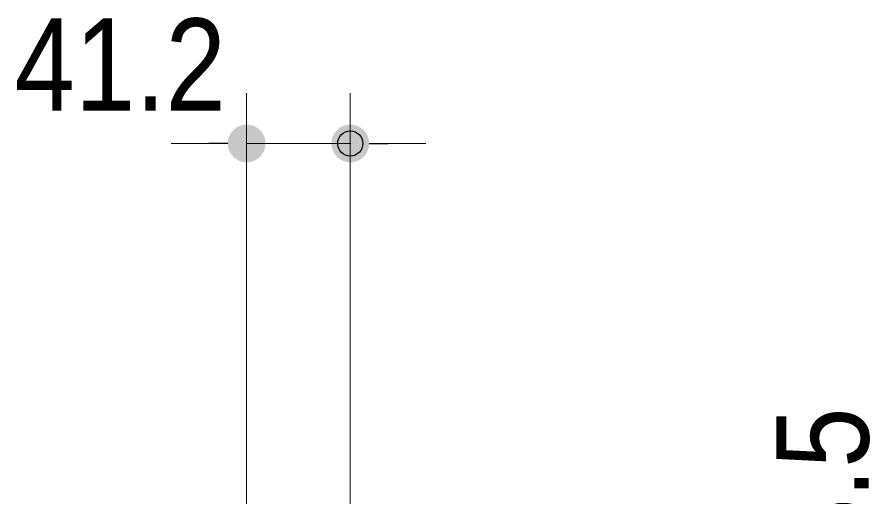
# Model space of a CAD drawing. Units: millimetres, scale not verified. Extents: x -6062 to 6062, y -3045 to 3045.
# Drawn here: x -245 to 94, y 238.3 to 428.9 of the extents above; entities that cross this region are included whole.
import ezdxf
from ezdxf.enums import TextEntityAlignment as Align

# ---------------------------------------------------------------- set-up
doc = ezdxf.new("R2010")
doc.units = ezdxf.units.MM
doc.header["$LTSCALE"] = 20
doc.header["$PDMODE"] = 32
doc.header["$PDSIZE"] = 10
doc.layers.add('0-3_0', color=7, linetype='Continuous', lineweight=25)
doc.layers.add('0-5_2寸法-2', color=7, linetype='Continuous', lineweight=15)
doc.layers.add('0-4_Defpoints', color=7, linetype='Continuous')
doc.styles.add('ＭＳ Ｐゴシック', font='')
doc.styles.get('ＭＳ Ｐゴシック').set_extended_font_data('MS PGothic')

# ---------------------------------------------------------------- blocks, each defined once
blk = doc.blocks.new('_Dot')
at = {"layer": '0-3_0'}
blk.add_line((-10, 0), (-20, 0), dxfattribs=at)
for points in [[(0, 0), (-5.36, 8.44), (-4.26, 9.05)], [(0, 0), (-4.26, 9.05), (-3.09, 9.51)], [(0, 0), (-3.09, 9.51), (-1.87, 9.82)], [(0, 0), (-1.87, 9.82), (-0.63, 9.98)], [(0, 0), (-0.63, 9.98), (0.63, 9.98)], [(0, 0), (0.63, 9.98), (1.87, 9.82)], [(0, 0), (1.87, 9.82), (3.09, 9.51)], [(0, 0), (3.09, 9.51), (4.26, 9.05)], [(0, 0), (4.26, 9.05), (5.36, 8.44)], [(0, 0), (-9.3, 3.68), (-8.76, 4.82)], [(0, 0), (-8.76, 4.82), (-8.09, 5.88)], [(0, 0), (-8.09, 5.88), (-7.29, 6.85)], [(0, 0), (-7.29, 6.85), (-6.37, 7.71)], [(0, 0), (-6.37, 7.71), (-5.36, 8.44)], [(0, 0), (5.36, 8.44), (6.37, 7.71)], [(0, 0), (6.37, 7.71), (7.29, 6.85)], [(0, 0), (7.29, 6.85), (8.09, 5.88)], [(0, 0), (8.09, 5.88), (8.76, 4.82)], [(0, 0), (8.76, 4.82), (9.3, 3.68)], [(0, 0), (-10, 0), (-9.92, 1.25)], [(0, 0), (-9.92, -1.25), (-10, 0)], [(0, 0), (-9.92, 1.25), (-9.69, 2.49)], [(0, 0), (-9.69, -2.49), (-9.92, -1.25)], [(0, 0), (-9.69, 2.49), (-9.3, 3.68)], [(0, 0), (-9.3, -3.68), (-9.69, -2.49)], [(0, 0), (-8.76, -4.82), (-9.3, -3.68)], [(0, 0), (-8.09, -5.88), (-8.76, -4.82)], [(0, 0), (-7.29, -6.85), (-8.09, -5.88)], [(0, 0), (-6.37, -7.71), (-7.29, -6.85)], [(0, 0), (-5.36, -8.44), (-6.37, -7.71)], [(0, 0), (-4.26, -9.05), (-5.36, -8.44)], [(0, 0), (-3.09, -9.51), (-4.26, -9.05)], [(0, 0), (-1.87, -9.82), (-3.09, -9.51)], [(0, 0), (-0.63, -9.98), (-1.87, -9.82)], [(0, 0), (0.63, -9.98), (-0.63, -9.98)], [(0, 0), (9.3, 3.68), (9.69, 2.49)], [(0, 0), (9.69, 2.49), (9.92, 1.25)], [(0, 0), (9.92, 1.25), (10, 0)], [(0, 0), (1.87, -9.82), (0.63, -9.98)], [(0, 0), (3.09, -9.51), (1.87, -9.82)], [(0, 0), (4.26, -9.05), (3.09, -9.51)], [(0, 0), (5.36, -8.44), (4.26, -9.05)], [(0, 0), (6.37, -7.71), (5.36, -8.44)], [(0, 0), (7.29, -6.85), (6.37, -7.71)], [(0, 0), (8.09, -5.88), (7.29, -6.85)], [(0, 0), (8.76, -4.82), (8.09, -5.88)], [(0, 0), (9.3, -3.68), (8.76, -4.82)], [(0, 0), (9.69, -2.49), (9.3, -3.68)], [(0, 0), (9.92, -1.25), (9.69, -2.49)], [(0, 0), (10, 0), (9.92, -1.25)]]:
    blk.add_solid(points, dxfattribs=at)

msp = doc.modelspace()

# ---------------------------------------------------------------- linework, layer by layer
at = {"layer": '0-4_Defpoints'}
msp.add_point((-112.54, 378.7), dxfattribs=at)
at = {"layer": '0-5_2寸法-2'}
for p, q in [((-153.74, 197), (-153.74, 398.7)), ((-112.54, 200), (-112.54, 398.7)), ((-168.74, 378.7), (-183.75, 378.7)), ((-153.74, 378.7), (-112.54, 378.7)), ((-97.53, 378.7), (-82.52, 378.7))]:
    msp.add_line(p, q, dxfattribs=at)

# ---------------------------------------------------------------- block references
at = {"layer": '0-5_2寸法-2', "xscale": 0.7503418, "yscale": 0.7503418}
msp.add_blockref('_Dot', (-153.74, 378.7), dxfattribs=at)
at = {"layer": '0-5_2寸法-2', "xscale": 0.7503418, "yscale": 0.7503418, "rotation": 180}
msp.add_blockref('_Dot', (-112.54, 378.7), dxfattribs=at)

# ---------------------------------------------------------------- texts
at = {"layer": '0-5_2寸法-2', "style": 'ＭＳ Ｐゴシック', "width": 0.9}
msp.add_text('41.2', height=36.66, dxfattribs=at).set_placement((-245.99, 380.68), align=Align.BOTTOM_LEFT)
msp.add_text('38.5', height=36.66, rotation=90, dxfattribs=at).set_placement((104.49, 189.87), align=Align.BOTTOM_LEFT)

doc.saveas('drawing.dxf')
